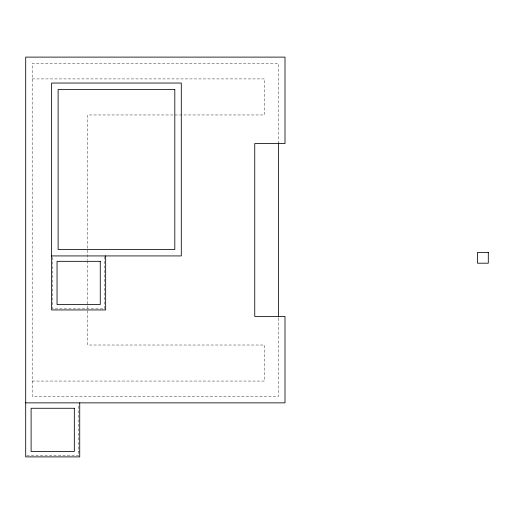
<?xml version="1.0" encoding="UTF-8"?>
<svg xmlns="http://www.w3.org/2000/svg" width="514" height="514" viewBox="0 0 514 514"><rect width="100%" height="100%" fill="white"/><g stroke="black" fill="none" stroke-linecap="round" stroke-linejoin="round"><path stroke-width="0.39" stroke-dasharray="2.57 1.93" d="M32.183 78.918L264.556 78.918L264.556 114.963L87.624 114.963L87.624 260.045M32.183 381.054L264.556 381.054L264.556 345.016L87.624 345.016L87.624 309.743M78.642 451.485L79.728 451.485M26.779 455.809L78.642 455.809L78.642 404.467M278.517 143.547L278.517 63.595L32.183 63.595L32.183 396.378L278.517 396.378L278.517 316.425M104.573 256.724L104.573 308.869L52.711 308.869L52.711 256.724M87.624 260.849L87.624 308.94"/><path stroke-width="0.77" d="M51.631 255.927L181.294 255.927L181.294 83.043L51.631 83.043L51.631 309.948L105.659 309.948L105.659 255.927M25.7 402.86L285.007 402.86L285.007 316.425L254.751 316.425L254.751 143.547L285.007 143.547L285.007 57.112L25.7 57.112L25.7 456.888L79.728 456.888L79.728 402.86M278.517 142.982L278.517 316.99M174.811 89.526L58.114 89.526L58.114 249.444L174.811 249.444L174.811 89.526M488.3 252.393L477.493 252.393L477.493 263.194L488.3 263.194L488.3 252.393M100.256 261.324L57.035 261.324L57.035 304.545L100.256 304.545L100.256 261.324M74.324 408.264L31.103 408.264L31.103 451.485L74.324 451.485L74.324 408.264"/></g></svg>
